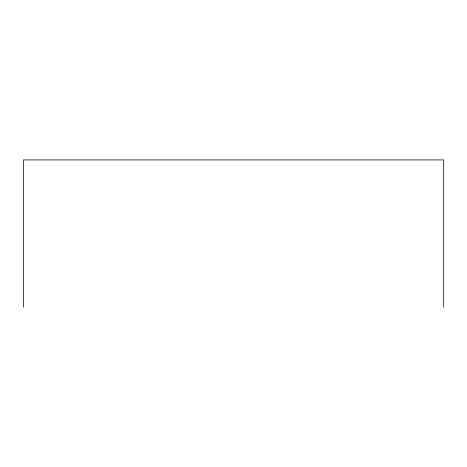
<?xml version="1.0" encoding="UTF-8"?>
<svg xmlns="http://www.w3.org/2000/svg" width="467" height="467" viewBox="0 0 467 467"><rect width="100%" height="100%" fill="white"/><g stroke="black" fill="none" stroke-linecap="round" stroke-linejoin="round"><path stroke-width="0.7" d="M443.65 307.082L443.65 159.918L23.35 159.918L23.35 307.082"/></g></svg>
